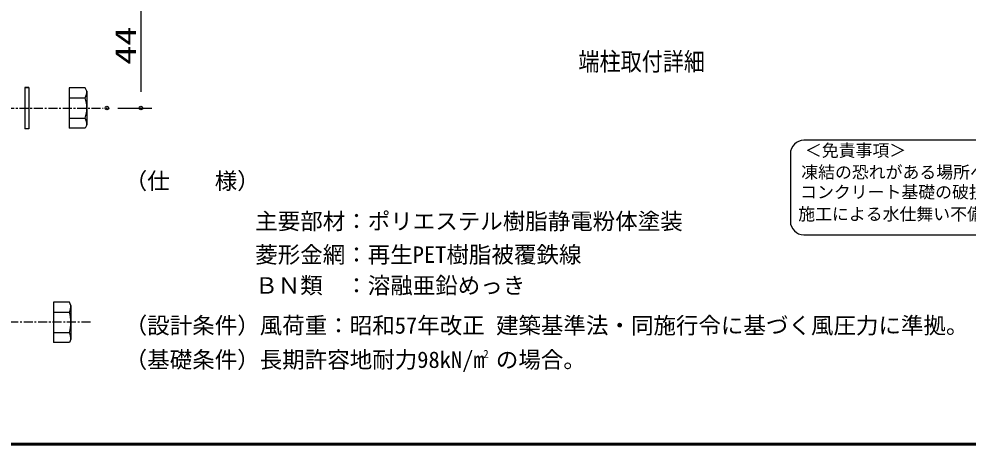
# Model space of a CAD drawing. Units: millimetres, scale not verified. Extents: x -4425 to 4425, y -3150 to 3150.
# Drawn here: x 10 to 2642, y -2925 to -1742 of the extents above; entities that cross this region are included whole.
import ezdxf
from ezdxf.enums import TextEntityAlignment as Align

# ---------------------------------------------------------------- set-up
doc = ezdxf.new("R2010")
doc.units = ezdxf.units.MM
doc.header["$LTSCALE"] = 20
doc.header["$PDMODE"] = 32
doc.header["$PDSIZE"] = 10
doc.linetypes.add('USER4', pattern=[2, 1.25, -0.25, 0.25, -0.25])
for name, color, linetype, lineweight in [('0-0_1', 7, 'Continuous', 25), ('0-4_WAKU', 7, 'Continuous', 25), ('0-5_EXTCNT-L', 4, 'Continuous', 25), ('0-6_D-TTL-TXT', 7, 'Continuous', 25), ('0-7_Hatch', 4, 'Continuous', 25)]:
    doc.layers.add(name, color=color, linetype=linetype, lineweight=lineweight)
doc.layers.add('0-2_DEFPOINTS', color=7, linetype='Continuous')
doc.styles.add('ＭＳ ゴシック', font='')
doc.styles.get('ＭＳ ゴシック').set_extended_font_data('MS Gothic')

msp = doc.modelspace()

# ---------------------------------------------------------------- linework, layer by layer
at = {"layer": '0-0_1'}
for p, q in [((193.91, -1933.16), (149.49, -1933.16)), ((149.49, -1933.16), (149.49, -2045.66)), ((198.24, -1942.54), (193.91, -1933.16)), ((149.49, -1961.31), (193.91, -1961.31)), ((149.49, -2017.52), (193.91, -2017.52)), ((105.49, -2527.97), (105.49, -2640.47)), ((149.91, -2527.97), (105.49, -2527.97)), ((154.24, -2537.35), (149.91, -2527.97)), ((105.49, -2556.12), (149.91, -2556.12)), ((105.49, -2612.33), (149.91, -2612.33))]:
    msp.add_line(p, q, dxfattribs=at)
at = {"layer": '0-0_1', "color": 4, "linetype": 'USER4'}
for p, q in [((-828.44, -1989.41), (243.24, -1989.41)), ((208.24, -2584.22), (-790, -2584.22))]:
    msp.add_line(p, q, dxfattribs=at)
at = {"layer": '0-0_1'}
for points in [[(198.24, -1942.54), (198.24, -2036.29), (193.91, -2045.66), (149.49, -2045.66)], [(154.24, -2537.35), (154.24, -2631.1), (149.91, -2640.47), (105.49, -2640.47)]]:
    msp.add_lwpolyline(points, dxfattribs=at)
for centre, radius, start, end in [((155.39, -1942.54), 42.85, 334.02008, 0.00015), ((104.88, -1989.41), 93.36, 342.48126, 17.51895), ((155.39, -2036.29), 42.85, 0, 25.98006), ((111.39, -2537.35), 42.85, 334.02035, 0.00031), ((60.88, -2584.22), 93.36, 342.48138, 17.51907), ((111.39, -2631.1), 42.85, 0, 25.9802)]:
    msp.add_arc(centre, radius, start, end, dxfattribs=at)
at = {"layer": '0-2_DEFPOINTS'}
for p in [(253.9, -1989.41), (348.24, -1989.41)]:
    msp.add_point(p, dxfattribs=at)
at = {"layer": '0-4_WAKU'}
msp.add_lwpolyline([(-4050.13, 2925.02), (4199.87, 2925.02), (4199.87, -2924.98), (-4050.13, -2924.98)], close=True, dxfattribs=at)
for points in [[(4197.87, 2923.02), (4197.87, -2922.98), (-4048.13, -2922.98)], [(4195.87, 2921.02), (4195.87, -2920.98), (-4046.13, -2920.98)]]:
    msp.add_lwpolyline(points, dxfattribs=at)
at = {"layer": '0-5_EXTCNT-L', "color": 2}
msp.add_line((348.24, -1704.41), (348.24, -1944.41), dxfattribs=at)
at = {"layer": '0-5_EXTCNT-L', "color": 1}
msp.add_line((283.9, -1989.41), (378.24, -1989.41), dxfattribs=at)
at = {"layer": '0-6_D-TTL-TXT', "color": 2}
for p, q in [((4021, -2079.03), (2186.84, -2079.03)), ((2149.34, -2116.53), (2149.34, -2304.03)), ((2186.84, -2341.53), (4021, -2341.53))]:
    msp.add_line(p, q, dxfattribs=at)
for centre, start, end in [((2186.84, -2116.53), 90, 180), ((2186.84, -2304.03), 180, 270)]:
    msp.add_arc(centre, 37.5, start, end, dxfattribs=at)
at = {"layer": '0-7_Hatch'}
for p, q in [((26.62, -1932.25), (26.62, -2047.25)), ((37.62, -1932.25), (26.62, -1932.25)), ((37.62, -1932.25), (37.62, -2047.25)), ((37.62, -2047.25), (26.62, -2047.25))]:
    msp.add_line(p, q, dxfattribs=at)
msp.add_lwpolyline([(37.62, -1932.25), (26.62, -1932.25), (37.62, -1932.25)], dxfattribs=at)

# ---------------------------------------------------------------- texts
at = {"layer": '0-0_1', "color": 4, "style": 'ＭＳ ゴシック', "width": 0.85}
msp.add_text('端柱取付詳細', height=50.44, dxfattribs=at).set_placement((1561.48, -1900.79), align=Align.BOTTOM_LEFT)
at = {"layer": '0-5_EXTCNT-L', "color": 3, "style": 'ＭＳ ゴシック', "width": 1.35}
msp.add_text('44', height=57.77, rotation=90, dxfattribs=at).set_placement((351.84, -1869.41), align=Align.BOTTOM_LEFT)
at = {"layer": '0-6_D-TTL-TXT', "style": 'ＭＳ ゴシック'}
for s, height, p in [('＜免責事項＞ \u3000\u3000', 34.31, (2189.62, -2134.66)), ('凍結の恐れがある場所への設置は、内部に溜まった雨水等の凍結融解により支柱の破損や', 34.31, (2179.48, -2195.03)), ('（仕\u3000\u3000様）', 45.75, (303.34, -2228.38)), ('コンクリート基礎の破損の恐れがありますので施工時、水仕舞いを行ってください。', 34.31, (2176.39, -2250.1)), ('施工による水仕舞い不備で起こる支柱・基礎の破損について当社は責任を負いかねます。 ', 34.31, (2171.15, -2311.22)), ('主要部材：ポリエステル樹脂静電粉体塗装', 45.75, (665.3, -2340.19)), ('菱形金網：再生PET樹脂被覆鉄線', 45.75, (665.3, -2432.97)), ('ＢＮ類\u3000：溶融亜鉛めっき', 45.75, (665.3, -2518.61)), ('（設計条件）風荷重：昭和57年改正 建築基準法・同施行令に基づく風圧力に準拠。', 45.75, (303.34, -2629.59)), ('（基礎条件）長期許容地耐力98kN/m の場合。', 45.75, (303.34, -2724.65)), ('2', 22.87, (1297.19, -2690.61))]:
    msp.add_text(s, height=height, dxfattribs=at).set_placement(p, align=Align.BOTTOM_LEFT)

doc.saveas('drawing.dxf')
